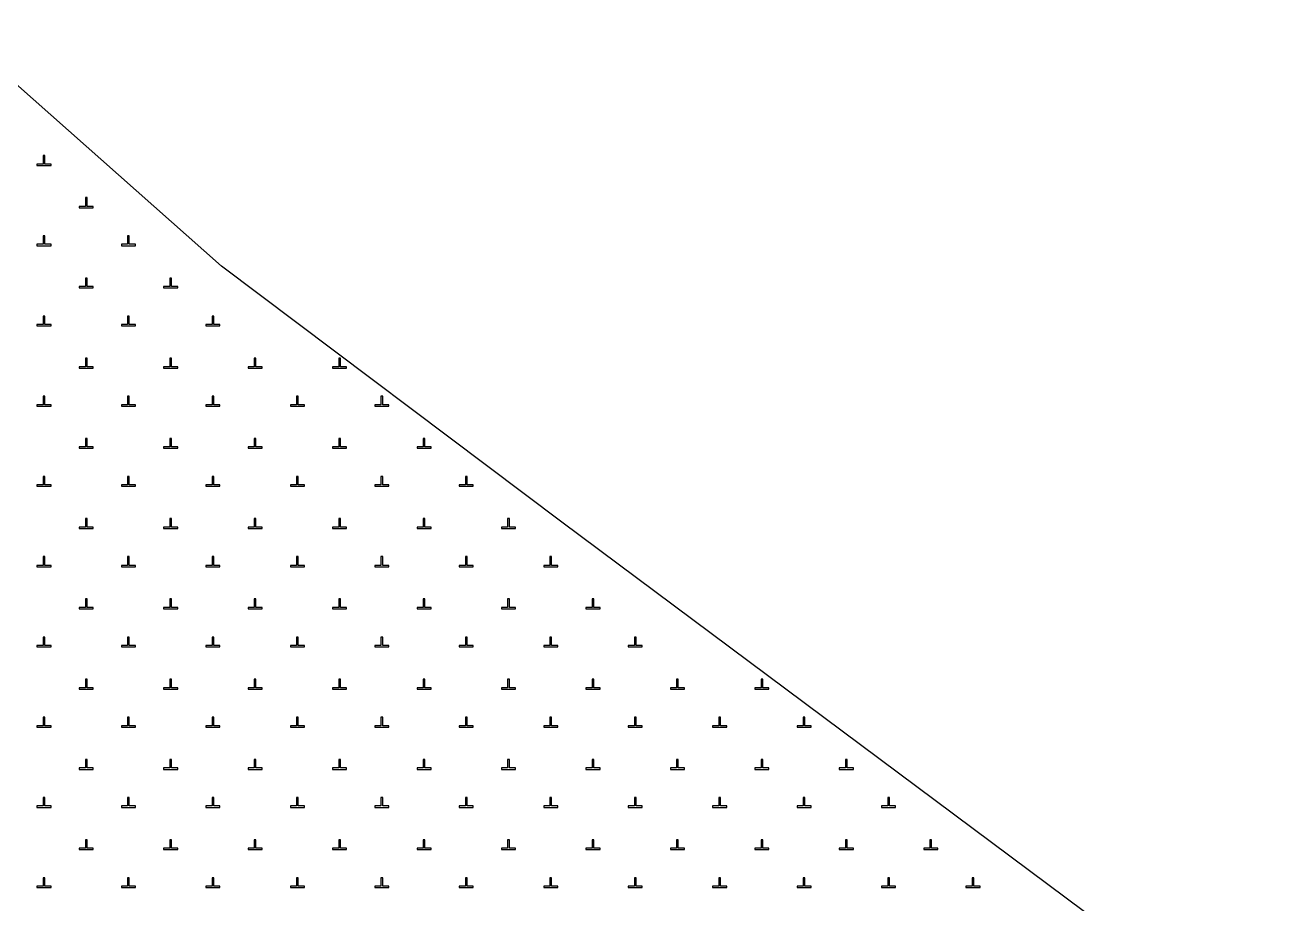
# Model space of a CAD drawing. Extents: x 550890 to 551618, y 1839259 to 1840146.
# Drawn here: x 551449.73 to 551494.64, y 1840018.11 to 1840049.33 of the extents above; entities that cross this region are included whole.
import ezdxf

# ---------------------------------------------------------------- set-up
doc = ezdxf.new("R2010")
doc.units = 0
doc.layers.add('Level 19', color=7, linetype='Continuous')
doc.layers.add('Level 23', color=7, linetype='Continuous')

msp = doc.modelspace()

# ---------------------------------------------------------------- linework, layer by layer
at = {"layer": 'Level 19'}
for p, q in [((551450.42, 1840044.71), (551450.36, 1840044.71)), ((551450.36, 1840044.71), (551450.36, 1840044.4)), ((551450.42, 1840044.4), (551450.42, 1840044.71)), ((551450.36, 1840044.4), (551450.14, 1840044.4)), ((551450.14, 1840044.4), (551450.14, 1840044.35)), ((551450.14, 1840044.35), (551450.64, 1840044.35)), ((551450.64, 1840044.4), (551450.42, 1840044.4)), ((551450.64, 1840044.35), (551450.64, 1840044.4)), ((551451.92, 1840043.21), (551451.86, 1840043.21)), ((551451.86, 1840043.21), (551451.86, 1840042.9)), ((551451.92, 1840042.9), (551451.92, 1840043.21)), ((551451.86, 1840042.9), (551451.64, 1840042.9)), ((551451.64, 1840042.9), (551451.64, 1840042.85)), ((551451.64, 1840042.85), (551452.14, 1840042.85)), ((551452.14, 1840042.9), (551451.92, 1840042.9)), ((551452.14, 1840042.85), (551452.14, 1840042.9)), ((551450.42, 1840041.85), (551450.36, 1840041.85)), ((551450.36, 1840041.85), (551450.36, 1840041.55)), ((551450.42, 1840041.55), (551450.42, 1840041.85)), ((551453.42, 1840041.85), (551453.36, 1840041.85)), ((551453.36, 1840041.85), (551453.36, 1840041.55)), ((551453.42, 1840041.55), (551453.42, 1840041.85)), ((551450.36, 1840041.55), (551450.14, 1840041.55)), ((551450.14, 1840041.55), (551450.14, 1840041.5)), ((551450.14, 1840041.5), (551450.64, 1840041.5)), ((551450.64, 1840041.55), (551450.42, 1840041.55)), ((551450.64, 1840041.5), (551450.64, 1840041.55)), ((551453.36, 1840041.55), (551453.14, 1840041.55)), ((551453.14, 1840041.55), (551453.14, 1840041.5)), ((551453.14, 1840041.5), (551453.64, 1840041.5)), ((551453.64, 1840041.55), (551453.42, 1840041.55)), ((551453.64, 1840041.5), (551453.64, 1840041.55)), ((551451.86, 1840040.05), (551451.64, 1840040.05)), ((551451.64, 1840040.05), (551451.64, 1840040)), ((551451.64, 1840040), (551452.14, 1840040)), ((551451.92, 1840040.35), (551451.86, 1840040.35)), ((551451.86, 1840040.35), (551451.86, 1840040.05)), ((551451.92, 1840040.05), (551451.92, 1840040.35)), ((551452.14, 1840040.05), (551451.92, 1840040.05)), ((551452.14, 1840040), (551452.14, 1840040.05)), ((551454.86, 1840040.05), (551454.64, 1840040.05)), ((551454.64, 1840040.05), (551454.64, 1840040)), ((551454.64, 1840040), (551455.14, 1840040)), ((551454.92, 1840040.35), (551454.86, 1840040.35)), ((551454.86, 1840040.35), (551454.86, 1840040.05)), ((551454.92, 1840040.05), (551454.92, 1840040.35)), ((551455.14, 1840040.05), (551454.92, 1840040.05)), ((551455.14, 1840040), (551455.14, 1840040.05)), ((551450.36, 1840038.7), (551450.14, 1840038.7)), ((551450.14, 1840038.7), (551450.14, 1840038.65)), ((551450.14, 1840038.65), (551450.64, 1840038.65)), ((551450.42, 1840039), (551450.36, 1840039)), ((551450.36, 1840039), (551450.36, 1840038.7)), ((551450.42, 1840038.7), (551450.42, 1840039)), ((551450.64, 1840038.7), (551450.42, 1840038.7)), ((551450.64, 1840038.65), (551450.64, 1840038.7)), ((551453.36, 1840038.7), (551453.14, 1840038.7)), ((551453.14, 1840038.7), (551453.14, 1840038.65)), ((551453.14, 1840038.65), (551453.64, 1840038.65)), ((551453.42, 1840039), (551453.36, 1840039)), ((551453.36, 1840039), (551453.36, 1840038.7)), ((551453.42, 1840038.7), (551453.42, 1840039)), ((551453.64, 1840038.7), (551453.42, 1840038.7)), ((551453.64, 1840038.65), (551453.64, 1840038.7)), ((551456.36, 1840038.7), (551456.14, 1840038.7)), ((551456.14, 1840038.7), (551456.14, 1840038.65)), ((551456.14, 1840038.65), (551456.64, 1840038.65)), ((551456.42, 1840039), (551456.36, 1840039)), ((551456.36, 1840039), (551456.36, 1840038.7)), ((551456.42, 1840038.7), (551456.42, 1840039)), ((551456.64, 1840038.7), (551456.42, 1840038.7)), ((551456.64, 1840038.65), (551456.64, 1840038.7)), ((551451.92, 1840037.5), (551451.86, 1840037.5)), ((551451.86, 1840037.5), (551451.86, 1840037.2)), ((551451.92, 1840037.2), (551451.92, 1840037.5)), ((551454.92, 1840037.5), (551454.86, 1840037.5)), ((551454.86, 1840037.5), (551454.86, 1840037.2)), ((551454.92, 1840037.2), (551454.92, 1840037.5)), ((551457.92, 1840037.5), (551457.86, 1840037.5)), ((551457.86, 1840037.5), (551457.86, 1840037.2)), ((551457.92, 1840037.2), (551457.92, 1840037.5)), ((551460.92, 1840037.5), (551460.86, 1840037.5)), ((551460.86, 1840037.5), (551460.86, 1840037.2)), ((551460.92, 1840037.2), (551460.92, 1840037.5)), ((551451.86, 1840037.2), (551451.64, 1840037.2)), ((551451.64, 1840037.2), (551451.64, 1840037.15)), ((551451.64, 1840037.15), (551452.14, 1840037.15)), ((551452.14, 1840037.2), (551451.92, 1840037.2)), ((551452.14, 1840037.15), (551452.14, 1840037.2)), ((551454.86, 1840037.2), (551454.64, 1840037.2)), ((551454.64, 1840037.2), (551454.64, 1840037.15)), ((551454.64, 1840037.15), (551455.14, 1840037.15)), ((551455.14, 1840037.2), (551454.92, 1840037.2)), ((551455.14, 1840037.15), (551455.14, 1840037.2)), ((551457.86, 1840037.2), (551457.64, 1840037.2)), ((551457.64, 1840037.2), (551457.64, 1840037.15)), ((551457.64, 1840037.15), (551458.14, 1840037.15)), ((551458.14, 1840037.2), (551457.92, 1840037.2)), ((551458.14, 1840037.15), (551458.14, 1840037.2)), ((551460.86, 1840037.2), (551460.64, 1840037.2)), ((551460.64, 1840037.2), (551460.64, 1840037.15)), ((551460.64, 1840037.15), (551461.14, 1840037.15)), ((551461.14, 1840037.2), (551460.92, 1840037.2)), ((551461.14, 1840037.15), (551461.14, 1840037.2)), ((551450.42, 1840036.15), (551450.36, 1840036.15)), ((551450.36, 1840036.15), (551450.36, 1840035.85)), ((551450.42, 1840035.85), (551450.42, 1840036.15)), ((551453.42, 1840036.15), (551453.36, 1840036.15)), ((551453.36, 1840036.15), (551453.36, 1840035.85)), ((551453.42, 1840035.85), (551453.42, 1840036.15)), ((551456.42, 1840036.15), (551456.36, 1840036.15)), ((551456.36, 1840036.15), (551456.36, 1840035.85)), ((551456.42, 1840035.85), (551456.42, 1840036.15)), ((551459.42, 1840036.15), (551459.36, 1840036.15)), ((551459.36, 1840036.15), (551459.36, 1840035.85)), ((551459.42, 1840035.85), (551459.42, 1840036.15)), ((551462.42, 1840036.15), (551462.36, 1840036.15)), ((551462.36, 1840036.15), (551462.36, 1840035.85)), ((551462.42, 1840035.85), (551462.42, 1840036.15)), ((551450.36, 1840035.85), (551450.14, 1840035.85)), ((551450.14, 1840035.85), (551450.14, 1840035.8)), ((551450.14, 1840035.8), (551450.64, 1840035.8)), ((551450.64, 1840035.85), (551450.42, 1840035.85)), ((551450.64, 1840035.8), (551450.64, 1840035.85)), ((551453.36, 1840035.85), (551453.14, 1840035.85)), ((551453.14, 1840035.85), (551453.14, 1840035.8)), ((551453.14, 1840035.8), (551453.64, 1840035.8)), ((551453.64, 1840035.85), (551453.42, 1840035.85)), ((551453.64, 1840035.8), (551453.64, 1840035.85)), ((551456.36, 1840035.85), (551456.14, 1840035.85)), ((551456.14, 1840035.85), (551456.14, 1840035.8)), ((551456.14, 1840035.8), (551456.64, 1840035.8)), ((551456.64, 1840035.85), (551456.42, 1840035.85)), ((551456.64, 1840035.8), (551456.64, 1840035.85)), ((551459.36, 1840035.85), (551459.14, 1840035.85)), ((551459.14, 1840035.85), (551459.14, 1840035.8)), ((551459.14, 1840035.8), (551459.64, 1840035.8)), ((551459.64, 1840035.85), (551459.42, 1840035.85)), ((551459.64, 1840035.8), (551459.64, 1840035.85)), ((551462.36, 1840035.85), (551462.14, 1840035.85)), ((551462.14, 1840035.85), (551462.14, 1840035.8)), ((551462.14, 1840035.8), (551462.64, 1840035.8)), ((551462.64, 1840035.85), (551462.42, 1840035.85)), ((551462.64, 1840035.8), (551462.64, 1840035.85)), ((551451.92, 1840034.65), (551451.86, 1840034.65)), ((551451.86, 1840034.65), (551451.86, 1840034.35)), ((551451.92, 1840034.35), (551451.92, 1840034.65)), ((551454.92, 1840034.65), (551454.86, 1840034.65)), ((551454.86, 1840034.65), (551454.86, 1840034.35)), ((551454.92, 1840034.35), (551454.92, 1840034.65)), ((551457.92, 1840034.65), (551457.86, 1840034.65)), ((551457.86, 1840034.65), (551457.86, 1840034.35)), ((551457.92, 1840034.35), (551457.92, 1840034.65)), ((551460.92, 1840034.65), (551460.86, 1840034.65)), ((551460.86, 1840034.65), (551460.86, 1840034.35)), ((551460.92, 1840034.35), (551460.92, 1840034.65)), ((551463.92, 1840034.65), (551463.86, 1840034.65)), ((551463.86, 1840034.65), (551463.86, 1840034.35)), ((551463.92, 1840034.35), (551463.92, 1840034.65)), ((551451.86, 1840034.35), (551451.64, 1840034.35)), ((551451.64, 1840034.35), (551451.64, 1840034.3)), ((551451.64, 1840034.3), (551452.14, 1840034.3)), ((551452.14, 1840034.35), (551451.92, 1840034.35)), ((551452.14, 1840034.3), (551452.14, 1840034.35)), ((551454.86, 1840034.35), (551454.64, 1840034.35)), ((551454.64, 1840034.35), (551454.64, 1840034.3)), ((551454.64, 1840034.3), (551455.14, 1840034.3)), ((551455.14, 1840034.35), (551454.92, 1840034.35)), ((551455.14, 1840034.3), (551455.14, 1840034.35)), ((551457.86, 1840034.35), (551457.64, 1840034.35)), ((551457.64, 1840034.35), (551457.64, 1840034.3)), ((551457.64, 1840034.3), (551458.14, 1840034.3)), ((551458.14, 1840034.35), (551457.92, 1840034.35)), ((551458.14, 1840034.3), (551458.14, 1840034.35)), ((551460.86, 1840034.35), (551460.64, 1840034.35)), ((551460.64, 1840034.35), (551460.64, 1840034.3)), ((551460.64, 1840034.3), (551461.14, 1840034.3)), ((551461.14, 1840034.35), (551460.92, 1840034.35)), ((551461.14, 1840034.3), (551461.14, 1840034.35)), ((551463.86, 1840034.35), (551463.64, 1840034.35)), ((551463.64, 1840034.35), (551463.64, 1840034.3)), ((551463.64, 1840034.3), (551464.14, 1840034.3)), ((551464.14, 1840034.35), (551463.92, 1840034.35)), ((551464.14, 1840034.3), (551464.14, 1840034.35)), ((551450.42, 1840033.3), (551450.36, 1840033.3)), ((551450.36, 1840033.3), (551450.36, 1840033)), ((551450.42, 1840033), (551450.42, 1840033.3)), ((551453.42, 1840033.3), (551453.36, 1840033.3)), ((551453.36, 1840033.3), (551453.36, 1840033)), ((551453.42, 1840033), (551453.42, 1840033.3)), ((551456.42, 1840033.3), (551456.36, 1840033.3)), ((551456.36, 1840033.3), (551456.36, 1840033)), ((551456.42, 1840033), (551456.42, 1840033.3)), ((551459.42, 1840033.3), (551459.36, 1840033.3)), ((551459.36, 1840033.3), (551459.36, 1840033)), ((551459.42, 1840033), (551459.42, 1840033.3)), ((551462.42, 1840033.3), (551462.36, 1840033.3)), ((551462.36, 1840033.3), (551462.36, 1840033)), ((551462.42, 1840033), (551462.42, 1840033.3)), ((551465.42, 1840033.3), (551465.36, 1840033.3)), ((551465.36, 1840033.3), (551465.36, 1840033)), ((551465.42, 1840033), (551465.42, 1840033.3)), ((551450.36, 1840033), (551450.14, 1840033)), ((551450.14, 1840033), (551450.14, 1840032.95)), ((551450.14, 1840032.95), (551450.64, 1840032.95)), ((551450.64, 1840033), (551450.42, 1840033)), ((551450.64, 1840032.95), (551450.64, 1840033)), ((551453.36, 1840033), (551453.14, 1840033)), ((551453.14, 1840033), (551453.14, 1840032.95)), ((551453.14, 1840032.95), (551453.64, 1840032.95)), ((551453.64, 1840033), (551453.42, 1840033)), ((551453.64, 1840032.95), (551453.64, 1840033)), ((551456.36, 1840033), (551456.14, 1840033)), ((551456.14, 1840033), (551456.14, 1840032.95)), ((551456.14, 1840032.95), (551456.64, 1840032.95)), ((551456.64, 1840033), (551456.42, 1840033)), ((551456.64, 1840032.95), (551456.64, 1840033)), ((551459.36, 1840033), (551459.14, 1840033)), ((551459.14, 1840033), (551459.14, 1840032.95)), ((551459.14, 1840032.95), (551459.64, 1840032.95)), ((551459.64, 1840033), (551459.42, 1840033)), ((551459.64, 1840032.95), (551459.64, 1840033)), ((551462.36, 1840033), (551462.14, 1840033)), ((551462.14, 1840033), (551462.14, 1840032.95)), ((551462.14, 1840032.95), (551462.64, 1840032.95)), ((551462.64, 1840033), (551462.42, 1840033)), ((551462.64, 1840032.95), (551462.64, 1840033)), ((551465.36, 1840033), (551465.14, 1840033)), ((551465.14, 1840033), (551465.14, 1840032.95)), ((551465.14, 1840032.95), (551465.64, 1840032.95)), ((551465.64, 1840033), (551465.42, 1840033)), ((551465.64, 1840032.95), (551465.64, 1840033)), ((551451.86, 1840031.5), (551451.64, 1840031.5)), ((551451.64, 1840031.5), (551451.64, 1840031.45)), ((551451.92, 1840031.8), (551451.86, 1840031.8)), ((551451.86, 1840031.8), (551451.86, 1840031.5)), ((551451.92, 1840031.5), (551451.92, 1840031.8)), ((551452.14, 1840031.5), (551451.92, 1840031.5)), ((551452.14, 1840031.45), (551452.14, 1840031.5)), ((551454.86, 1840031.5), (551454.64, 1840031.5)), ((551454.64, 1840031.5), (551454.64, 1840031.45)), ((551454.92, 1840031.8), (551454.86, 1840031.8)), ((551454.86, 1840031.8), (551454.86, 1840031.5)), ((551454.92, 1840031.5), (551454.92, 1840031.8)), ((551455.14, 1840031.5), (551454.92, 1840031.5)), ((551455.14, 1840031.45), (551455.14, 1840031.5)), ((551457.86, 1840031.5), (551457.64, 1840031.5)), ((551457.64, 1840031.5), (551457.64, 1840031.45)), ((551457.92, 1840031.8), (551457.86, 1840031.8)), ((551457.86, 1840031.8), (551457.86, 1840031.5)), ((551457.92, 1840031.5), (551457.92, 1840031.8)), ((551458.14, 1840031.5), (551457.92, 1840031.5)), ((551458.14, 1840031.45), (551458.14, 1840031.5)), ((551460.86, 1840031.5), (551460.64, 1840031.5)), ((551460.64, 1840031.5), (551460.64, 1840031.45)), ((551460.92, 1840031.8), (551460.86, 1840031.8)), ((551460.86, 1840031.8), (551460.86, 1840031.5)), ((551460.92, 1840031.5), (551460.92, 1840031.8)), ((551461.14, 1840031.5), (551460.92, 1840031.5)), ((551461.14, 1840031.45), (551461.14, 1840031.5)), ((551463.86, 1840031.5), (551463.64, 1840031.5)), ((551463.64, 1840031.5), (551463.64, 1840031.45)), ((551463.92, 1840031.8), (551463.86, 1840031.8)), ((551463.86, 1840031.8), (551463.86, 1840031.5)), ((551463.92, 1840031.5), (551463.92, 1840031.8)), ((551464.14, 1840031.5), (551463.92, 1840031.5)), ((551464.14, 1840031.45), (551464.14, 1840031.5)), ((551466.86, 1840031.5), (551466.64, 1840031.5)), ((551466.64, 1840031.5), (551466.64, 1840031.45)), ((551466.92, 1840031.8), (551466.86, 1840031.8)), ((551466.86, 1840031.8), (551466.86, 1840031.5)), ((551466.92, 1840031.5), (551466.92, 1840031.8)), ((551467.14, 1840031.5), (551466.92, 1840031.5)), ((551467.14, 1840031.45), (551467.14, 1840031.5)), ((551451.64, 1840031.45), (551452.14, 1840031.45)), ((551454.64, 1840031.45), (551455.14, 1840031.45)), ((551457.64, 1840031.45), (551458.14, 1840031.45)), ((551460.64, 1840031.45), (551461.14, 1840031.45)), ((551463.64, 1840031.45), (551464.14, 1840031.45)), ((551466.64, 1840031.45), (551467.14, 1840031.45)), ((551450.36, 1840030.14), (551450.14, 1840030.14)), ((551450.14, 1840030.14), (551450.14, 1840030.09)), ((551450.42, 1840030.45), (551450.36, 1840030.45)), ((551450.36, 1840030.45), (551450.36, 1840030.14)), ((551450.42, 1840030.14), (551450.42, 1840030.45)), ((551450.64, 1840030.14), (551450.42, 1840030.14)), ((551450.64, 1840030.09), (551450.64, 1840030.14)), ((551453.36, 1840030.14), (551453.14, 1840030.14)), ((551453.14, 1840030.14), (551453.14, 1840030.09)), ((551453.42, 1840030.45), (551453.36, 1840030.45)), ((551453.36, 1840030.45), (551453.36, 1840030.14)), ((551453.42, 1840030.14), (551453.42, 1840030.45)), ((551453.64, 1840030.14), (551453.42, 1840030.14)), ((551453.64, 1840030.09), (551453.64, 1840030.14)), ((551456.36, 1840030.14), (551456.14, 1840030.14)), ((551456.14, 1840030.14), (551456.14, 1840030.09)), ((551456.42, 1840030.45), (551456.36, 1840030.45)), ((551456.36, 1840030.45), (551456.36, 1840030.14)), ((551456.42, 1840030.14), (551456.42, 1840030.45)), ((551456.64, 1840030.14), (551456.42, 1840030.14)), ((551456.64, 1840030.09), (551456.64, 1840030.14)), ((551459.36, 1840030.14), (551459.14, 1840030.14)), ((551459.14, 1840030.14), (551459.14, 1840030.09)), ((551459.42, 1840030.45), (551459.36, 1840030.45)), ((551459.36, 1840030.45), (551459.36, 1840030.14)), ((551459.42, 1840030.14), (551459.42, 1840030.45)), ((551459.64, 1840030.14), (551459.42, 1840030.14)), ((551459.64, 1840030.09), (551459.64, 1840030.14)), ((551462.36, 1840030.14), (551462.14, 1840030.14)), ((551462.14, 1840030.14), (551462.14, 1840030.09)), ((551462.42, 1840030.45), (551462.36, 1840030.45)), ((551462.36, 1840030.45), (551462.36, 1840030.14)), ((551462.42, 1840030.14), (551462.42, 1840030.45)), ((551462.64, 1840030.14), (551462.42, 1840030.14)), ((551462.64, 1840030.09), (551462.64, 1840030.14)), ((551465.36, 1840030.14), (551465.14, 1840030.14)), ((551465.14, 1840030.14), (551465.14, 1840030.09)), ((551465.42, 1840030.45), (551465.36, 1840030.45)), ((551465.36, 1840030.45), (551465.36, 1840030.14)), ((551465.42, 1840030.14), (551465.42, 1840030.45)), ((551465.64, 1840030.14), (551465.42, 1840030.14)), ((551465.64, 1840030.09), (551465.64, 1840030.14)), ((551468.36, 1840030.14), (551468.14, 1840030.14)), ((551468.14, 1840030.14), (551468.14, 1840030.09)), ((551468.42, 1840030.45), (551468.36, 1840030.45)), ((551468.36, 1840030.45), (551468.36, 1840030.14)), ((551468.42, 1840030.14), (551468.42, 1840030.45)), ((551468.64, 1840030.14), (551468.42, 1840030.14)), ((551468.64, 1840030.09), (551468.64, 1840030.14)), ((551450.14, 1840030.09), (551450.64, 1840030.09)), ((551453.14, 1840030.09), (551453.64, 1840030.09)), ((551456.14, 1840030.09), (551456.64, 1840030.09)), ((551459.14, 1840030.09), (551459.64, 1840030.09)), ((551462.14, 1840030.09), (551462.64, 1840030.09)), ((551465.14, 1840030.09), (551465.64, 1840030.09)), ((551468.14, 1840030.09), (551468.64, 1840030.09)), ((551451.92, 1840028.95), (551451.86, 1840028.95)), ((551451.86, 1840028.95), (551451.86, 1840028.64)), ((551451.92, 1840028.64), (551451.92, 1840028.95)), ((551454.92, 1840028.95), (551454.86, 1840028.95)), ((551454.86, 1840028.95), (551454.86, 1840028.64)), ((551454.92, 1840028.64), (551454.92, 1840028.95)), ((551457.92, 1840028.95), (551457.86, 1840028.95)), ((551457.86, 1840028.95), (551457.86, 1840028.64)), ((551457.92, 1840028.64), (551457.92, 1840028.95)), ((551460.92, 1840028.95), (551460.86, 1840028.95)), ((551460.86, 1840028.95), (551460.86, 1840028.64)), ((551460.92, 1840028.64), (551460.92, 1840028.95)), ((551463.92, 1840028.95), (551463.86, 1840028.95)), ((551463.86, 1840028.95), (551463.86, 1840028.64)), ((551463.92, 1840028.64), (551463.92, 1840028.95)), ((551466.92, 1840028.95), (551466.86, 1840028.95)), ((551466.86, 1840028.95), (551466.86, 1840028.64)), ((551466.92, 1840028.64), (551466.92, 1840028.95)), ((551469.92, 1840028.95), (551469.86, 1840028.95)), ((551469.86, 1840028.95), (551469.86, 1840028.64)), ((551469.92, 1840028.64), (551469.92, 1840028.95)), ((551451.86, 1840028.64), (551451.64, 1840028.64)), ((551451.64, 1840028.64), (551451.64, 1840028.59)), ((551451.64, 1840028.59), (551452.14, 1840028.59)), ((551452.14, 1840028.64), (551451.92, 1840028.64)), ((551452.14, 1840028.59), (551452.14, 1840028.64)), ((551454.86, 1840028.64), (551454.64, 1840028.64)), ((551454.64, 1840028.64), (551454.64, 1840028.59)), ((551454.64, 1840028.59), (551455.14, 1840028.59)), ((551455.14, 1840028.64), (551454.92, 1840028.64)), ((551455.14, 1840028.59), (551455.14, 1840028.64)), ((551457.86, 1840028.64), (551457.64, 1840028.64)), ((551457.64, 1840028.64), (551457.64, 1840028.59)), ((551457.64, 1840028.59), (551458.14, 1840028.59)), ((551458.14, 1840028.64), (551457.92, 1840028.64)), ((551458.14, 1840028.59), (551458.14, 1840028.64)), ((551460.86, 1840028.64), (551460.64, 1840028.64)), ((551460.64, 1840028.64), (551460.64, 1840028.59)), ((551460.64, 1840028.59), (551461.14, 1840028.59)), ((551461.14, 1840028.64), (551460.92, 1840028.64)), ((551461.14, 1840028.59), (551461.14, 1840028.64)), ((551463.86, 1840028.64), (551463.64, 1840028.64)), ((551463.64, 1840028.64), (551463.64, 1840028.59)), ((551463.64, 1840028.59), (551464.14, 1840028.59)), ((551464.14, 1840028.64), (551463.92, 1840028.64)), ((551464.14, 1840028.59), (551464.14, 1840028.64)), ((551466.86, 1840028.64), (551466.64, 1840028.64)), ((551466.64, 1840028.64), (551466.64, 1840028.59)), ((551466.64, 1840028.59), (551467.14, 1840028.59)), ((551467.14, 1840028.64), (551466.92, 1840028.64)), ((551467.14, 1840028.59), (551467.14, 1840028.64)), ((551469.86, 1840028.64), (551469.64, 1840028.64)), ((551469.64, 1840028.64), (551469.64, 1840028.59)), ((551469.64, 1840028.59), (551470.14, 1840028.59)), ((551470.14, 1840028.64), (551469.92, 1840028.64)), ((551470.14, 1840028.59), (551470.14, 1840028.64)), ((551450.42, 1840027.59), (551450.36, 1840027.59)), ((551450.36, 1840027.59), (551450.36, 1840027.29)), ((551450.42, 1840027.29), (551450.42, 1840027.59)), ((551453.42, 1840027.59), (551453.36, 1840027.59)), ((551453.36, 1840027.59), (551453.36, 1840027.29)), ((551453.42, 1840027.29), (551453.42, 1840027.59)), ((551456.42, 1840027.59), (551456.36, 1840027.59)), ((551456.36, 1840027.59), (551456.36, 1840027.29)), ((551456.42, 1840027.29), (551456.42, 1840027.59)), ((551459.42, 1840027.59), (551459.36, 1840027.59)), ((551459.36, 1840027.59), (551459.36, 1840027.29)), ((551459.42, 1840027.29), (551459.42, 1840027.59)), ((551462.42, 1840027.59), (551462.36, 1840027.59)), ((551462.36, 1840027.59), (551462.36, 1840027.29)), ((551462.42, 1840027.29), (551462.42, 1840027.59)), ((551465.42, 1840027.59), (551465.36, 1840027.59)), ((551465.36, 1840027.59), (551465.36, 1840027.29)), ((551465.42, 1840027.29), (551465.42, 1840027.59)), ((551468.42, 1840027.59), (551468.36, 1840027.59)), ((551468.36, 1840027.59), (551468.36, 1840027.29)), ((551468.42, 1840027.29), (551468.42, 1840027.59)), ((551471.42, 1840027.59), (551471.36, 1840027.59)), ((551471.36, 1840027.59), (551471.36, 1840027.29)), ((551471.42, 1840027.29), (551471.42, 1840027.59)), ((551450.36, 1840027.29), (551450.14, 1840027.29)), ((551450.14, 1840027.29), (551450.14, 1840027.24)), ((551450.14, 1840027.24), (551450.64, 1840027.24)), ((551450.64, 1840027.29), (551450.42, 1840027.29)), ((551450.64, 1840027.24), (551450.64, 1840027.29)), ((551453.36, 1840027.29), (551453.14, 1840027.29)), ((551453.14, 1840027.29), (551453.14, 1840027.24)), ((551453.14, 1840027.24), (551453.64, 1840027.24)), ((551453.64, 1840027.29), (551453.42, 1840027.29)), ((551453.64, 1840027.24), (551453.64, 1840027.29)), ((551456.36, 1840027.29), (551456.14, 1840027.29)), ((551456.14, 1840027.29), (551456.14, 1840027.24)), ((551456.14, 1840027.24), (551456.64, 1840027.24)), ((551456.64, 1840027.29), (551456.42, 1840027.29)), ((551456.64, 1840027.24), (551456.64, 1840027.29)), ((551459.36, 1840027.29), (551459.14, 1840027.29)), ((551459.14, 1840027.29), (551459.14, 1840027.24)), ((551459.14, 1840027.24), (551459.64, 1840027.24)), ((551459.64, 1840027.29), (551459.42, 1840027.29)), ((551459.64, 1840027.24), (551459.64, 1840027.29)), ((551462.36, 1840027.29), (551462.14, 1840027.29)), ((551462.14, 1840027.29), (551462.14, 1840027.24)), ((551462.14, 1840027.24), (551462.64, 1840027.24)), ((551462.64, 1840027.29), (551462.42, 1840027.29)), ((551462.64, 1840027.24), (551462.64, 1840027.29)), ((551465.36, 1840027.29), (551465.14, 1840027.29)), ((551465.14, 1840027.29), (551465.14, 1840027.24)), ((551465.14, 1840027.24), (551465.64, 1840027.24)), ((551465.64, 1840027.29), (551465.42, 1840027.29)), ((551465.64, 1840027.24), (551465.64, 1840027.29)), ((551468.36, 1840027.29), (551468.14, 1840027.29)), ((551468.14, 1840027.29), (551468.14, 1840027.24)), ((551468.14, 1840027.24), (551468.64, 1840027.24)), ((551468.64, 1840027.29), (551468.42, 1840027.29)), ((551468.64, 1840027.24), (551468.64, 1840027.29)), ((551471.36, 1840027.29), (551471.14, 1840027.29)), ((551471.14, 1840027.29), (551471.14, 1840027.24)), ((551471.14, 1840027.24), (551471.64, 1840027.24)), ((551471.64, 1840027.29), (551471.42, 1840027.29)), ((551471.64, 1840027.24), (551471.64, 1840027.29)), ((551451.92, 1840026.09), (551451.86, 1840026.09)), ((551451.86, 1840026.09), (551451.86, 1840025.79)), ((551451.92, 1840025.79), (551451.92, 1840026.09)), ((551454.92, 1840026.09), (551454.86, 1840026.09)), ((551454.86, 1840026.09), (551454.86, 1840025.79)), ((551454.92, 1840025.79), (551454.92, 1840026.09)), ((551457.92, 1840026.09), (551457.86, 1840026.09)), ((551457.86, 1840026.09), (551457.86, 1840025.79)), ((551457.92, 1840025.79), (551457.92, 1840026.09)), ((551460.92, 1840026.09), (551460.86, 1840026.09)), ((551460.86, 1840026.09), (551460.86, 1840025.79)), ((551460.92, 1840025.79), (551460.92, 1840026.09)), ((551463.92, 1840026.09), (551463.86, 1840026.09)), ((551463.86, 1840026.09), (551463.86, 1840025.79)), ((551463.92, 1840025.79), (551463.92, 1840026.09)), ((551466.92, 1840026.09), (551466.86, 1840026.09)), ((551466.86, 1840026.09), (551466.86, 1840025.79)), ((551466.92, 1840025.79), (551466.92, 1840026.09)), ((551469.92, 1840026.09), (551469.86, 1840026.09)), ((551469.86, 1840026.09), (551469.86, 1840025.79)), ((551469.92, 1840025.79), (551469.92, 1840026.09)), ((551472.92, 1840026.09), (551472.86, 1840026.09)), ((551472.86, 1840026.09), (551472.86, 1840025.79)), ((551472.92, 1840025.79), (551472.92, 1840026.09)), ((551475.92, 1840026.09), (551475.86, 1840026.09)), ((551475.86, 1840026.09), (551475.86, 1840025.79)), ((551475.92, 1840025.79), (551475.92, 1840026.09)), ((551451.86, 1840025.79), (551451.64, 1840025.79)), ((551451.64, 1840025.79), (551451.64, 1840025.74)), ((551451.64, 1840025.74), (551452.14, 1840025.74)), ((551452.14, 1840025.79), (551451.92, 1840025.79)), ((551452.14, 1840025.74), (551452.14, 1840025.79)), ((551454.86, 1840025.79), (551454.64, 1840025.79)), ((551454.64, 1840025.79), (551454.64, 1840025.74)), ((551454.64, 1840025.74), (551455.14, 1840025.74)), ((551455.14, 1840025.79), (551454.92, 1840025.79)), ((551455.14, 1840025.74), (551455.14, 1840025.79)), ((551457.86, 1840025.79), (551457.64, 1840025.79)), ((551457.64, 1840025.79), (551457.64, 1840025.74)), ((551457.64, 1840025.74), (551458.14, 1840025.74)), ((551458.14, 1840025.79), (551457.92, 1840025.79)), ((551458.14, 1840025.74), (551458.14, 1840025.79)), ((551460.86, 1840025.79), (551460.64, 1840025.79)), ((551460.64, 1840025.79), (551460.64, 1840025.74)), ((551460.64, 1840025.74), (551461.14, 1840025.74)), ((551461.14, 1840025.79), (551460.92, 1840025.79)), ((551461.14, 1840025.74), (551461.14, 1840025.79)), ((551463.86, 1840025.79), (551463.64, 1840025.79)), ((551463.64, 1840025.79), (551463.64, 1840025.74)), ((551463.64, 1840025.74), (551464.14, 1840025.74)), ((551464.14, 1840025.79), (551463.92, 1840025.79)), ((551464.14, 1840025.74), (551464.14, 1840025.79)), ((551466.86, 1840025.79), (551466.64, 1840025.79)), ((551466.64, 1840025.79), (551466.64, 1840025.74)), ((551466.64, 1840025.74), (551467.14, 1840025.74)), ((551467.14, 1840025.79), (551466.92, 1840025.79)), ((551467.14, 1840025.74), (551467.14, 1840025.79)), ((551469.86, 1840025.79), (551469.64, 1840025.79)), ((551469.64, 1840025.79), (551469.64, 1840025.74)), ((551469.64, 1840025.74), (551470.14, 1840025.74)), ((551470.14, 1840025.79), (551469.92, 1840025.79)), ((551470.14, 1840025.74), (551470.14, 1840025.79)), ((551472.86, 1840025.79), (551472.64, 1840025.79)), ((551472.64, 1840025.79), (551472.64, 1840025.74)), ((551472.64, 1840025.74), (551473.14, 1840025.74)), ((551473.14, 1840025.79), (551472.92, 1840025.79)), ((551473.14, 1840025.74), (551473.14, 1840025.79)), ((551475.86, 1840025.79), (551475.64, 1840025.79)), ((551475.64, 1840025.79), (551475.64, 1840025.74)), ((551475.64, 1840025.74), (551476.14, 1840025.74)), ((551476.14, 1840025.79), (551475.92, 1840025.79)), ((551476.14, 1840025.74), (551476.14, 1840025.79)), ((551450.42, 1840024.74), (551450.36, 1840024.74)), ((551450.36, 1840024.74), (551450.36, 1840024.44)), ((551450.42, 1840024.44), (551450.42, 1840024.74)), ((551453.42, 1840024.74), (551453.36, 1840024.74)), ((551453.36, 1840024.74), (551453.36, 1840024.44)), ((551453.42, 1840024.44), (551453.42, 1840024.74)), ((551456.42, 1840024.74), (551456.36, 1840024.74)), ((551456.36, 1840024.74), (551456.36, 1840024.44)), ((551456.42, 1840024.44), (551456.42, 1840024.74)), ((551459.42, 1840024.74), (551459.36, 1840024.74)), ((551459.36, 1840024.74), (551459.36, 1840024.44)), ((551459.42, 1840024.44), (551459.42, 1840024.74)), ((551462.42, 1840024.74), (551462.36, 1840024.74)), ((551462.36, 1840024.74), (551462.36, 1840024.44)), ((551462.42, 1840024.44), (551462.42, 1840024.74)), ((551465.42, 1840024.74), (551465.36, 1840024.74)), ((551465.36, 1840024.74), (551465.36, 1840024.44)), ((551465.42, 1840024.44), (551465.42, 1840024.74)), ((551468.42, 1840024.74), (551468.36, 1840024.74)), ((551468.36, 1840024.74), (551468.36, 1840024.44)), ((551468.42, 1840024.44), (551468.42, 1840024.74)), ((551471.42, 1840024.74), (551471.36, 1840024.74)), ((551471.36, 1840024.74), (551471.36, 1840024.44)), ((551471.42, 1840024.44), (551471.42, 1840024.74)), ((551474.42, 1840024.74), (551474.36, 1840024.74)), ((551474.36, 1840024.74), (551474.36, 1840024.44)), ((551474.42, 1840024.44), (551474.42, 1840024.74)), ((551477.42, 1840024.74), (551477.36, 1840024.74)), ((551477.36, 1840024.74), (551477.36, 1840024.44)), ((551477.42, 1840024.44), (551477.42, 1840024.74)), ((551450.36, 1840024.44), (551450.14, 1840024.44)), ((551450.14, 1840024.44), (551450.14, 1840024.39)), ((551450.14, 1840024.39), (551450.64, 1840024.39)), ((551450.64, 1840024.44), (551450.42, 1840024.44)), ((551450.64, 1840024.39), (551450.64, 1840024.44)), ((551453.36, 1840024.44), (551453.14, 1840024.44)), ((551453.14, 1840024.44), (551453.14, 1840024.39)), ((551453.14, 1840024.39), (551453.64, 1840024.39)), ((551453.64, 1840024.44), (551453.42, 1840024.44)), ((551453.64, 1840024.39), (551453.64, 1840024.44)), ((551456.36, 1840024.44), (551456.14, 1840024.44)), ((551456.14, 1840024.44), (551456.14, 1840024.39)), ((551456.14, 1840024.39), (551456.64, 1840024.39)), ((551456.64, 1840024.44), (551456.42, 1840024.44)), ((551456.64, 1840024.39), (551456.64, 1840024.44)), ((551459.36, 1840024.44), (551459.14, 1840024.44)), ((551459.14, 1840024.44), (551459.14, 1840024.39)), ((551459.14, 1840024.39), (551459.64, 1840024.39)), ((551459.64, 1840024.44), (551459.42, 1840024.44)), ((551459.64, 1840024.39), (551459.64, 1840024.44)), ((551462.36, 1840024.44), (551462.14, 1840024.44)), ((551462.14, 1840024.44), (551462.14, 1840024.39)), ((551462.14, 1840024.39), (551462.64, 1840024.39)), ((551462.64, 1840024.44), (551462.42, 1840024.44)), ((551462.64, 1840024.39), (551462.64, 1840024.44)), ((551465.36, 1840024.44), (551465.14, 1840024.44)), ((551465.14, 1840024.44), (551465.14, 1840024.39)), ((551465.14, 1840024.39), (551465.64, 1840024.39)), ((551465.64, 1840024.44), (551465.42, 1840024.44)), ((551465.64, 1840024.39), (551465.64, 1840024.44)), ((551468.36, 1840024.44), (551468.14, 1840024.44)), ((551468.14, 1840024.44), (551468.14, 1840024.39)), ((551468.14, 1840024.39), (551468.64, 1840024.39)), ((551468.64, 1840024.44), (551468.42, 1840024.44)), ((551468.64, 1840024.39), (551468.64, 1840024.44)), ((551471.36, 1840024.44), (551471.14, 1840024.44)), ((551471.14, 1840024.44), (551471.14, 1840024.39)), ((551471.14, 1840024.39), (551471.64, 1840024.39)), ((551471.64, 1840024.44), (551471.42, 1840024.44)), ((551471.64, 1840024.39), (551471.64, 1840024.44)), ((551474.36, 1840024.44), (551474.14, 1840024.44)), ((551474.14, 1840024.44), (551474.14, 1840024.39)), ((551474.14, 1840024.39), (551474.64, 1840024.39)), ((551474.64, 1840024.44), (551474.42, 1840024.44)), ((551474.64, 1840024.39), (551474.64, 1840024.44)), ((551477.36, 1840024.44), (551477.14, 1840024.44)), ((551477.14, 1840024.44), (551477.14, 1840024.39)), ((551477.14, 1840024.39), (551477.64, 1840024.39)), ((551477.64, 1840024.44), (551477.42, 1840024.44)), ((551477.64, 1840024.39), (551477.64, 1840024.44)), ((551451.86, 1840022.94), (551451.64, 1840022.94)), ((551451.64, 1840022.94), (551451.64, 1840022.89)), ((551451.92, 1840023.24), (551451.86, 1840023.24)), ((551451.86, 1840023.24), (551451.86, 1840022.94)), ((551451.92, 1840022.94), (551451.92, 1840023.24)), ((551452.14, 1840022.94), (551451.92, 1840022.94)), ((551452.14, 1840022.89), (551452.14, 1840022.94)), ((551454.86, 1840022.94), (551454.64, 1840022.94)), ((551454.64, 1840022.94), (551454.64, 1840022.89)), ((551454.92, 1840023.24), (551454.86, 1840023.24)), ((551454.86, 1840023.24), (551454.86, 1840022.94)), ((551454.92, 1840022.94), (551454.92, 1840023.24)), ((551455.14, 1840022.94), (551454.92, 1840022.94)), ((551455.14, 1840022.89), (551455.14, 1840022.94)), ((551457.86, 1840022.94), (551457.64, 1840022.94)), ((551457.64, 1840022.94), (551457.64, 1840022.89)), ((551457.92, 1840023.24), (551457.86, 1840023.24)), ((551457.86, 1840023.24), (551457.86, 1840022.94)), ((551457.92, 1840022.94), (551457.92, 1840023.24)), ((551458.14, 1840022.94), (551457.92, 1840022.94)), ((551458.14, 1840022.89), (551458.14, 1840022.94)), ((551460.86, 1840022.94), (551460.64, 1840022.94)), ((551460.64, 1840022.94), (551460.64, 1840022.89)), ((551460.92, 1840023.24), (551460.86, 1840023.24)), ((551460.86, 1840023.24), (551460.86, 1840022.94)), ((551460.92, 1840022.94), (551460.92, 1840023.24)), ((551461.14, 1840022.94), (551460.92, 1840022.94)), ((551461.14, 1840022.89), (551461.14, 1840022.94)), ((551463.86, 1840022.94), (551463.64, 1840022.94)), ((551463.64, 1840022.94), (551463.64, 1840022.89)), ((551463.92, 1840023.24), (551463.86, 1840023.24)), ((551463.86, 1840023.24), (551463.86, 1840022.94)), ((551463.92, 1840022.94), (551463.92, 1840023.24)), ((551464.14, 1840022.94), (551463.92, 1840022.94)), ((551464.14, 1840022.89), (551464.14, 1840022.94)), ((551466.86, 1840022.94), (551466.64, 1840022.94)), ((551466.64, 1840022.94), (551466.64, 1840022.89)), ((551466.92, 1840023.24), (551466.86, 1840023.24)), ((551466.86, 1840023.24), (551466.86, 1840022.94)), ((551466.92, 1840022.94), (551466.92, 1840023.24)), ((551467.14, 1840022.94), (551466.92, 1840022.94)), ((551467.14, 1840022.89), (551467.14, 1840022.94)), ((551469.86, 1840022.94), (551469.64, 1840022.94)), ((551469.64, 1840022.94), (551469.64, 1840022.89)), ((551469.92, 1840023.24), (551469.86, 1840023.24)), ((551469.86, 1840023.24), (551469.86, 1840022.94)), ((551469.92, 1840022.94), (551469.92, 1840023.24)), ((551470.14, 1840022.94), (551469.92, 1840022.94)), ((551470.14, 1840022.89), (551470.14, 1840022.94)), ((551472.86, 1840022.94), (551472.64, 1840022.94)), ((551472.64, 1840022.94), (551472.64, 1840022.89)), ((551472.92, 1840023.24), (551472.86, 1840023.24)), ((551472.86, 1840023.24), (551472.86, 1840022.94)), ((551472.92, 1840022.94), (551472.92, 1840023.24)), ((551473.14, 1840022.94), (551472.92, 1840022.94)), ((551473.14, 1840022.89), (551473.14, 1840022.94)), ((551475.86, 1840022.94), (551475.64, 1840022.94)), ((551475.64, 1840022.94), (551475.64, 1840022.89)), ((551475.92, 1840023.24), (551475.86, 1840023.24)), ((551475.86, 1840023.24), (551475.86, 1840022.94)), ((551475.92, 1840022.94), (551475.92, 1840023.24)), ((551476.14, 1840022.94), (551475.92, 1840022.94)), ((551476.14, 1840022.89), (551476.14, 1840022.94)), ((551478.86, 1840022.94), (551478.64, 1840022.94)), ((551478.64, 1840022.94), (551478.64, 1840022.89)), ((551478.92, 1840023.24), (551478.86, 1840023.24)), ((551478.86, 1840023.24), (551478.86, 1840022.94)), ((551478.92, 1840022.94), (551478.92, 1840023.24)), ((551479.14, 1840022.94), (551478.92, 1840022.94)), ((551479.14, 1840022.89), (551479.14, 1840022.94)), ((551451.64, 1840022.89), (551452.14, 1840022.89)), ((551454.64, 1840022.89), (551455.14, 1840022.89)), ((551457.64, 1840022.89), (551458.14, 1840022.89)), ((551460.64, 1840022.89), (551461.14, 1840022.89)), ((551463.64, 1840022.89), (551464.14, 1840022.89)), ((551466.64, 1840022.89), (551467.14, 1840022.89)), ((551469.64, 1840022.89), (551470.14, 1840022.89)), ((551472.64, 1840022.89), (551473.14, 1840022.89)), ((551475.64, 1840022.89), (551476.14, 1840022.89)), ((551478.64, 1840022.89), (551479.14, 1840022.89)), ((551450.36, 1840021.59), (551450.14, 1840021.59)), ((551450.14, 1840021.59), (551450.14, 1840021.54)), ((551450.42, 1840021.89), (551450.36, 1840021.89)), ((551450.36, 1840021.89), (551450.36, 1840021.59)), ((551450.42, 1840021.59), (551450.42, 1840021.89)), ((551450.64, 1840021.59), (551450.42, 1840021.59)), ((551450.64, 1840021.54), (551450.64, 1840021.59)), ((551453.36, 1840021.59), (551453.14, 1840021.59)), ((551453.14, 1840021.59), (551453.14, 1840021.54)), ((551453.42, 1840021.89), (551453.36, 1840021.89)), ((551453.36, 1840021.89), (551453.36, 1840021.59)), ((551453.42, 1840021.59), (551453.42, 1840021.89)), ((551453.64, 1840021.59), (551453.42, 1840021.59)), ((551453.64, 1840021.54), (551453.64, 1840021.59)), ((551456.36, 1840021.59), (551456.14, 1840021.59)), ((551456.14, 1840021.59), (551456.14, 1840021.54)), ((551456.42, 1840021.89), (551456.36, 1840021.89)), ((551456.36, 1840021.89), (551456.36, 1840021.59)), ((551456.42, 1840021.59), (551456.42, 1840021.89)), ((551456.64, 1840021.59), (551456.42, 1840021.59)), ((551456.64, 1840021.54), (551456.64, 1840021.59)), ((551459.36, 1840021.59), (551459.14, 1840021.59)), ((551459.14, 1840021.59), (551459.14, 1840021.54)), ((551459.42, 1840021.89), (551459.36, 1840021.89)), ((551459.36, 1840021.89), (551459.36, 1840021.59)), ((551459.42, 1840021.59), (551459.42, 1840021.89)), ((551459.64, 1840021.59), (551459.42, 1840021.59)), ((551459.64, 1840021.54), (551459.64, 1840021.59)), ((551462.36, 1840021.59), (551462.14, 1840021.59)), ((551462.14, 1840021.59), (551462.14, 1840021.54)), ((551462.42, 1840021.89), (551462.36, 1840021.89)), ((551462.36, 1840021.89), (551462.36, 1840021.59)), ((551462.42, 1840021.59), (551462.42, 1840021.89)), ((551462.64, 1840021.59), (551462.42, 1840021.59)), ((551462.64, 1840021.54), (551462.64, 1840021.59)), ((551465.36, 1840021.59), (551465.14, 1840021.59)), ((551465.14, 1840021.59), (551465.14, 1840021.54)), ((551465.42, 1840021.89), (551465.36, 1840021.89)), ((551465.36, 1840021.89), (551465.36, 1840021.59)), ((551465.42, 1840021.59), (551465.42, 1840021.89)), ((551465.64, 1840021.59), (551465.42, 1840021.59)), ((551465.64, 1840021.54), (551465.64, 1840021.59)), ((551468.36, 1840021.59), (551468.14, 1840021.59)), ((551468.14, 1840021.59), (551468.14, 1840021.54)), ((551468.42, 1840021.89), (551468.36, 1840021.89)), ((551468.36, 1840021.89), (551468.36, 1840021.59)), ((551468.42, 1840021.59), (551468.42, 1840021.89)), ((551468.64, 1840021.59), (551468.42, 1840021.59)), ((551468.64, 1840021.54), (551468.64, 1840021.59)), ((551471.36, 1840021.59), (551471.14, 1840021.59)), ((551471.14, 1840021.59), (551471.14, 1840021.54)), ((551471.42, 1840021.89), (551471.36, 1840021.89)), ((551471.36, 1840021.89), (551471.36, 1840021.59)), ((551471.42, 1840021.59), (551471.42, 1840021.89)), ((551471.64, 1840021.59), (551471.42, 1840021.59)), ((551471.64, 1840021.54), (551471.64, 1840021.59)), ((551474.36, 1840021.59), (551474.14, 1840021.59)), ((551474.14, 1840021.59), (551474.14, 1840021.54)), ((551474.42, 1840021.89), (551474.36, 1840021.89)), ((551474.36, 1840021.89), (551474.36, 1840021.59)), ((551474.42, 1840021.59), (551474.42, 1840021.89)), ((551474.64, 1840021.59), (551474.42, 1840021.59)), ((551474.64, 1840021.54), (551474.64, 1840021.59)), ((551477.36, 1840021.59), (551477.14, 1840021.59)), ((551477.14, 1840021.59), (551477.14, 1840021.54)), ((551477.42, 1840021.89), (551477.36, 1840021.89)), ((551477.36, 1840021.89), (551477.36, 1840021.59)), ((551477.42, 1840021.59), (551477.42, 1840021.89)), ((551477.64, 1840021.59), (551477.42, 1840021.59)), ((551477.64, 1840021.54), (551477.64, 1840021.59)), ((551480.36, 1840021.59), (551480.14, 1840021.59)), ((551480.14, 1840021.59), (551480.14, 1840021.54)), ((551480.42, 1840021.89), (551480.36, 1840021.89)), ((551480.36, 1840021.89), (551480.36, 1840021.59)), ((551480.42, 1840021.59), (551480.42, 1840021.89)), ((551480.64, 1840021.59), (551480.42, 1840021.59)), ((551480.64, 1840021.54), (551480.64, 1840021.59)), ((551450.14, 1840021.54), (551450.64, 1840021.54)), ((551453.14, 1840021.54), (551453.64, 1840021.54)), ((551456.14, 1840021.54), (551456.64, 1840021.54)), ((551459.14, 1840021.54), (551459.64, 1840021.54)), ((551462.14, 1840021.54), (551462.64, 1840021.54)), ((551465.14, 1840021.54), (551465.64, 1840021.54)), ((551468.14, 1840021.54), (551468.64, 1840021.54)), ((551471.14, 1840021.54), (551471.64, 1840021.54)), ((551474.14, 1840021.54), (551474.64, 1840021.54)), ((551477.14, 1840021.54), (551477.64, 1840021.54)), ((551480.14, 1840021.54), (551480.64, 1840021.54)), ((551451.92, 1840020.39), (551451.86, 1840020.39)), ((551451.86, 1840020.39), (551451.86, 1840020.09)), ((551451.92, 1840020.09), (551451.92, 1840020.39)), ((551454.92, 1840020.39), (551454.86, 1840020.39)), ((551454.86, 1840020.39), (551454.86, 1840020.09)), ((551454.92, 1840020.09), (551454.92, 1840020.39)), ((551457.92, 1840020.39), (551457.86, 1840020.39)), ((551457.86, 1840020.39), (551457.86, 1840020.09)), ((551457.92, 1840020.09), (551457.92, 1840020.39)), ((551460.92, 1840020.39), (551460.86, 1840020.39)), ((551460.86, 1840020.39), (551460.86, 1840020.09)), ((551460.92, 1840020.09), (551460.92, 1840020.39)), ((551463.92, 1840020.39), (551463.86, 1840020.39)), ((551463.86, 1840020.39), (551463.86, 1840020.09)), ((551463.92, 1840020.09), (551463.92, 1840020.39)), ((551466.92, 1840020.39), (551466.86, 1840020.39)), ((551466.86, 1840020.39), (551466.86, 1840020.09)), ((551466.92, 1840020.09), (551466.92, 1840020.39)), ((551469.92, 1840020.39), (551469.86, 1840020.39)), ((551469.86, 1840020.39), (551469.86, 1840020.09)), ((551469.92, 1840020.09), (551469.92, 1840020.39)), ((551472.92, 1840020.39), (551472.86, 1840020.39)), ((551472.86, 1840020.39), (551472.86, 1840020.09)), ((551472.92, 1840020.09), (551472.92, 1840020.39)), ((551475.92, 1840020.39), (551475.86, 1840020.39)), ((551475.86, 1840020.39), (551475.86, 1840020.09)), ((551475.92, 1840020.09), (551475.92, 1840020.39)), ((551478.92, 1840020.39), (551478.86, 1840020.39)), ((551478.86, 1840020.39), (551478.86, 1840020.09)), ((551478.92, 1840020.09), (551478.92, 1840020.39)), ((551481.92, 1840020.39), (551481.86, 1840020.39)), ((551481.86, 1840020.39), (551481.86, 1840020.09)), ((551481.92, 1840020.09), (551481.92, 1840020.39)), ((551451.86, 1840020.09), (551451.64, 1840020.09)), ((551451.64, 1840020.09), (551451.64, 1840020.04)), ((551451.64, 1840020.04), (551452.14, 1840020.04)), ((551452.14, 1840020.09), (551451.92, 1840020.09)), ((551452.14, 1840020.04), (551452.14, 1840020.09)), ((551454.86, 1840020.09), (551454.64, 1840020.09)), ((551454.64, 1840020.09), (551454.64, 1840020.04)), ((551454.64, 1840020.04), (551455.14, 1840020.04)), ((551455.14, 1840020.09), (551454.92, 1840020.09)), ((551455.14, 1840020.04), (551455.14, 1840020.09)), ((551457.86, 1840020.09), (551457.64, 1840020.09)), ((551457.64, 1840020.09), (551457.64, 1840020.04)), ((551457.64, 1840020.04), (551458.14, 1840020.04)), ((551458.14, 1840020.09), (551457.92, 1840020.09)), ((551458.14, 1840020.04), (551458.14, 1840020.09)), ((551460.86, 1840020.09), (551460.64, 1840020.09)), ((551460.64, 1840020.09), (551460.64, 1840020.04)), ((551460.64, 1840020.04), (551461.14, 1840020.04)), ((551461.14, 1840020.09), (551460.92, 1840020.09)), ((551461.14, 1840020.04), (551461.14, 1840020.09)), ((551463.86, 1840020.09), (551463.64, 1840020.09)), ((551463.64, 1840020.09), (551463.64, 1840020.04)), ((551463.64, 1840020.04), (551464.14, 1840020.04)), ((551464.14, 1840020.09), (551463.92, 1840020.09)), ((551464.14, 1840020.04), (551464.14, 1840020.09)), ((551466.86, 1840020.09), (551466.64, 1840020.09)), ((551466.64, 1840020.09), (551466.64, 1840020.04)), ((551466.64, 1840020.04), (551467.14, 1840020.04)), ((551467.14, 1840020.09), (551466.92, 1840020.09)), ((551467.14, 1840020.04), (551467.14, 1840020.09)), ((551469.86, 1840020.09), (551469.64, 1840020.09)), ((551469.64, 1840020.09), (551469.64, 1840020.04)), ((551469.64, 1840020.04), (551470.14, 1840020.04)), ((551470.14, 1840020.09), (551469.92, 1840020.09)), ((551470.14, 1840020.04), (551470.14, 1840020.09)), ((551472.86, 1840020.09), (551472.64, 1840020.09)), ((551472.64, 1840020.09), (551472.64, 1840020.04)), ((551472.64, 1840020.04), (551473.14, 1840020.04)), ((551473.14, 1840020.09), (551472.92, 1840020.09)), ((551473.14, 1840020.04), (551473.14, 1840020.09)), ((551475.86, 1840020.09), (551475.64, 1840020.09)), ((551475.64, 1840020.09), (551475.64, 1840020.04)), ((551475.64, 1840020.04), (551476.14, 1840020.04)), ((551476.14, 1840020.09), (551475.92, 1840020.09)), ((551476.14, 1840020.04), (551476.14, 1840020.09)), ((551478.86, 1840020.09), (551478.64, 1840020.09)), ((551478.64, 1840020.09), (551478.64, 1840020.04)), ((551478.64, 1840020.04), (551479.14, 1840020.04)), ((551479.14, 1840020.09), (551478.92, 1840020.09)), ((551479.14, 1840020.04), (551479.14, 1840020.09)), ((551481.86, 1840020.09), (551481.64, 1840020.09)), ((551481.64, 1840020.09), (551481.64, 1840020.04)), ((551481.64, 1840020.04), (551482.14, 1840020.04)), ((551482.14, 1840020.09), (551481.92, 1840020.09)), ((551482.14, 1840020.04), (551482.14, 1840020.09)), ((551450.42, 1840019.04), (551450.36, 1840019.04)), ((551450.36, 1840019.04), (551450.36, 1840018.74)), ((551450.42, 1840018.74), (551450.42, 1840019.04)), ((551453.42, 1840019.04), (551453.36, 1840019.04)), ((551453.36, 1840019.04), (551453.36, 1840018.74)), ((551453.42, 1840018.74), (551453.42, 1840019.04)), ((551456.42, 1840019.04), (551456.36, 1840019.04)), ((551456.36, 1840019.04), (551456.36, 1840018.74)), ((551456.42, 1840018.74), (551456.42, 1840019.04)), ((551459.42, 1840019.04), (551459.36, 1840019.04)), ((551459.36, 1840019.04), (551459.36, 1840018.74)), ((551459.42, 1840018.74), (551459.42, 1840019.04)), ((551462.42, 1840019.04), (551462.36, 1840019.04)), ((551462.36, 1840019.04), (551462.36, 1840018.74)), ((551462.42, 1840018.74), (551462.42, 1840019.04)), ((551465.42, 1840019.04), (551465.36, 1840019.04)), ((551465.36, 1840019.04), (551465.36, 1840018.74)), ((551465.42, 1840018.74), (551465.42, 1840019.04)), ((551468.42, 1840019.04), (551468.36, 1840019.04)), ((551468.36, 1840019.04), (551468.36, 1840018.74)), ((551468.42, 1840018.74), (551468.42, 1840019.04)), ((551471.42, 1840019.04), (551471.36, 1840019.04)), ((551471.36, 1840019.04), (551471.36, 1840018.74)), ((551471.42, 1840018.74), (551471.42, 1840019.04)), ((551474.42, 1840019.04), (551474.36, 1840019.04)), ((551474.36, 1840019.04), (551474.36, 1840018.74)), ((551474.42, 1840018.74), (551474.42, 1840019.04)), ((551477.42, 1840019.04), (551477.36, 1840019.04)), ((551477.36, 1840019.04), (551477.36, 1840018.74)), ((551477.42, 1840018.74), (551477.42, 1840019.04)), ((551480.42, 1840019.04), (551480.36, 1840019.04)), ((551480.36, 1840019.04), (551480.36, 1840018.74)), ((551480.42, 1840018.74), (551480.42, 1840019.04)), ((551483.42, 1840019.04), (551483.36, 1840019.04)), ((551483.36, 1840019.04), (551483.36, 1840018.74)), ((551483.42, 1840018.74), (551483.42, 1840019.04)), ((551450.36, 1840018.74), (551450.14, 1840018.74)), ((551450.14, 1840018.74), (551450.14, 1840018.69)), ((551450.14, 1840018.69), (551450.64, 1840018.69)), ((551450.64, 1840018.74), (551450.42, 1840018.74)), ((551450.64, 1840018.69), (551450.64, 1840018.74)), ((551453.36, 1840018.74), (551453.14, 1840018.74)), ((551453.14, 1840018.74), (551453.14, 1840018.69)), ((551453.14, 1840018.69), (551453.64, 1840018.69)), ((551453.64, 1840018.74), (551453.42, 1840018.74)), ((551453.64, 1840018.69), (551453.64, 1840018.74)), ((551456.36, 1840018.74), (551456.14, 1840018.74)), ((551456.14, 1840018.74), (551456.14, 1840018.69)), ((551456.14, 1840018.69), (551456.64, 1840018.69)), ((551456.64, 1840018.74), (551456.42, 1840018.74)), ((551456.64, 1840018.69), (551456.64, 1840018.74)), ((551459.36, 1840018.74), (551459.14, 1840018.74)), ((551459.14, 1840018.74), (551459.14, 1840018.69)), ((551459.14, 1840018.69), (551459.64, 1840018.69)), ((551459.64, 1840018.74), (551459.42, 1840018.74)), ((551459.64, 1840018.69), (551459.64, 1840018.74)), ((551462.36, 1840018.74), (551462.14, 1840018.74)), ((551462.14, 1840018.74), (551462.14, 1840018.69)), ((551462.14, 1840018.69), (551462.64, 1840018.69)), ((551462.64, 1840018.74), (551462.42, 1840018.74)), ((551462.64, 1840018.69), (551462.64, 1840018.74)), ((551465.36, 1840018.74), (551465.14, 1840018.74)), ((551465.14, 1840018.74), (551465.14, 1840018.69)), ((551465.14, 1840018.69), (551465.64, 1840018.69)), ((551465.64, 1840018.74), (551465.42, 1840018.74)), ((551465.64, 1840018.69), (551465.64, 1840018.74)), ((551468.36, 1840018.74), (551468.14, 1840018.74)), ((551468.14, 1840018.74), (551468.14, 1840018.69)), ((551468.14, 1840018.69), (551468.64, 1840018.69)), ((551468.64, 1840018.74), (551468.42, 1840018.74)), ((551468.64, 1840018.69), (551468.64, 1840018.74)), ((551471.36, 1840018.74), (551471.14, 1840018.74)), ((551471.14, 1840018.74), (551471.14, 1840018.69)), ((551471.14, 1840018.69), (551471.64, 1840018.69)), ((551471.64, 1840018.74), (551471.42, 1840018.74)), ((551471.64, 1840018.69), (551471.64, 1840018.74)), ((551474.36, 1840018.74), (551474.14, 1840018.74)), ((551474.14, 1840018.74), (551474.14, 1840018.69)), ((551474.14, 1840018.69), (551474.64, 1840018.69)), ((551474.64, 1840018.74), (551474.42, 1840018.74)), ((551474.64, 1840018.69), (551474.64, 1840018.74)), ((551477.36, 1840018.74), (551477.14, 1840018.74)), ((551477.14, 1840018.74), (551477.14, 1840018.69)), ((551477.14, 1840018.69), (551477.64, 1840018.69)), ((551477.64, 1840018.74), (551477.42, 1840018.74)), ((551477.64, 1840018.69), (551477.64, 1840018.74)), ((551480.36, 1840018.74), (551480.14, 1840018.74)), ((551480.14, 1840018.74), (551480.14, 1840018.69)), ((551480.14, 1840018.69), (551480.64, 1840018.69)), ((551480.64, 1840018.74), (551480.42, 1840018.74)), ((551480.64, 1840018.69), (551480.64, 1840018.74)), ((551483.36, 1840018.74), (551483.14, 1840018.74)), ((551483.14, 1840018.74), (551483.14, 1840018.69)), ((551483.14, 1840018.69), (551483.64, 1840018.69)), ((551483.64, 1840018.74), (551483.42, 1840018.74)), ((551483.64, 1840018.69), (551483.64, 1840018.74))]:
    msp.add_line(p, q, dxfattribs=at)
at = {"layer": 'Level 23'}
msp.add_lwpolyline([(551536.48, 1839869.75), (551540.82, 1839945.93), (551540.38, 1839955.25), (551538.81, 1839963.99), (551536.79, 1839970.12), (551532.43, 1839978.75), (551527.81, 1839986.2), (551521.78, 1839991.93), (551515.92, 1839996.51), (551468.78, 1840031.67), (551456.7, 1840040.77), (551447.59, 1840048.84), (551426.95, 1840066.64), (551402.18, 1840086.48), (551380.41, 1840102.63)], dxfattribs=at)

doc.saveas('drawing.dxf')
